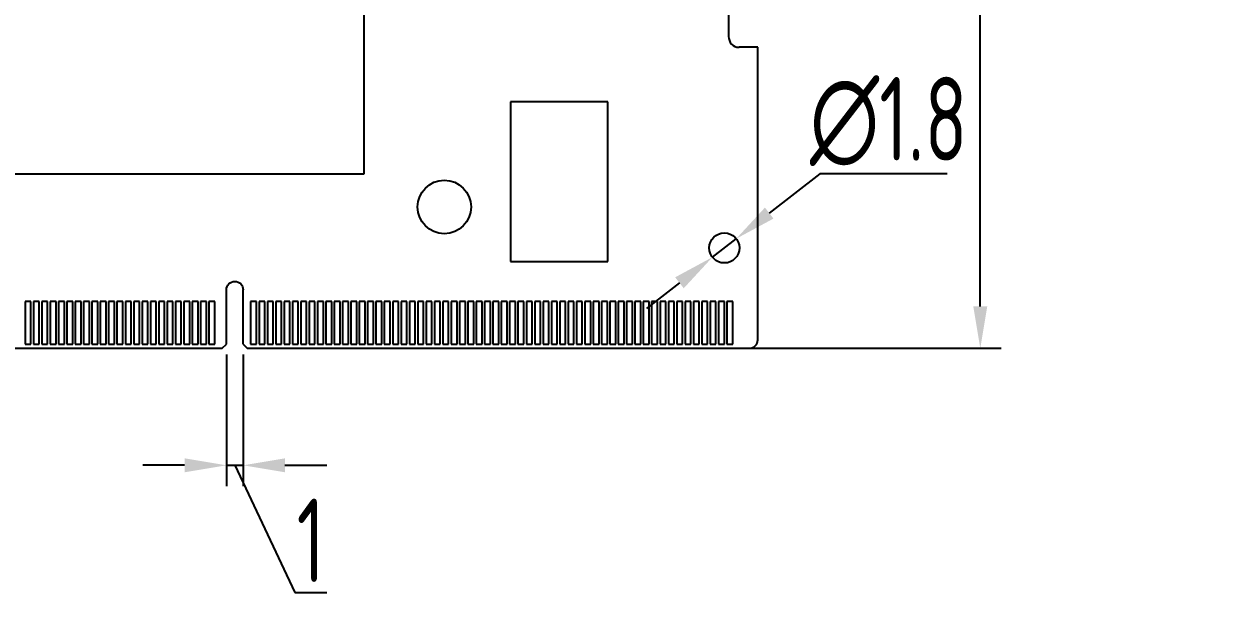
# Model space of a CAD drawing. Header units: millimetres. Extents: x 33 to 453, y 25 to 322.
# Drawn here: x 140.3 to 211.3, y 171.4 to 205.6 of the extents above; entities that cross this region are included whole.
import ezdxf

# ---------------------------------------------------------------- set-up
doc = ezdxf.new("R2010")
doc.units = ezdxf.units.MM
doc.layers.add('可见', color=7, linetype='Continuous')
doc.layers.add('标注、技术要求', color=1, linetype='Continuous')
doc.styles.add('陈杰（2）', font='gbenor.shx', dxfattribs={"width": 0.8, "height": 5, "bigfont": 'gbcbig.shx'})
doc.dimstyles.new('ISO-25（1）', dxfattribs={"dimtxt": 5, "dimasz": 2.5, "dimexe": 1.25, "dimexo": 0.625, "dimtad": 1, "dimtih": 1, "dimtoh": 1, "dimdsep": 46, "dimtxsty": '陈杰（2）', "dimcen": 2.5, "dimclrt": 256, "dimadec": 0, "dimazin": 0, "dimtol": 1, "dimtp": 0.15, "dimtm": 0.15, "dimtfac": 0.75, "dimtmove": 1, "dimatfit": 3, "dimfxl": 1, "dimtolj": 1, "dimarcsym": 0})
doc.dimstyles.new('ISO-25（2）', dxfattribs={"dimtxt": 5, "dimasz": 2.5, "dimexe": 1.25, "dimexo": 0.625, "dimtad": 1, "dimtih": 1, "dimtoh": 1, "dimdsep": 46, "dimtxsty": '陈杰（2）', "dimcen": 2.5, "dimclrt": 256, "dimadec": 0, "dimazin": 0, "dimtp": 0.1, "dimtm": 0.1, "dimtfac": 0.75, "dimtmove": 1, "dimatfit": 3, "dimfxl": 1, "dimtolj": 1, "dimarcsym": 0})

# ---------------------------------------------------------------- blocks, each defined once
blk = doc.blocks.new('*D33')
at = {"layer": 'Defpoints', "color": 0, "transparency": 16777216}
for p in [(181.12, 246.147), (181.12, 186.147), (197.5, 186.147)]:
    blk.add_point(p, dxfattribs=at)
at = {"layer": '标注、技术要求', "color": 0, "lineweight": -2, "transparency": 16777216}
for p, q in [((181.745, 246.147), (198.75, 246.147)), ((197.5, 243.647), (197.5, 219.272)), ((197.5, 188.647), (197.5, 213.022)), ((181.745, 186.147), (198.75, 186.147))]:
    blk.add_line(p, q, dxfattribs=at)
at = {"layer": '标注、技术要求', "color": 0, "transparency": 16777216}
for points in [[(197.084, 243.647), (197.917, 243.647), (197.5, 246.147)], [(197.084, 188.647), (197.917, 188.647), (197.5, 186.147)]]:
    blk.add_solid(points, dxfattribs=at)
at = {"layer": '标注、技术要求', "transparency": 16777216, "insert": (197.5, 216.147), "char_height": 5, "attachment_point": 5, "style": '陈杰（2）'}
blk.add_mtext('\\A1;60{\\H3.75;±0.15}', dxfattribs=at)
blk = doc.blocks.new('*D36')
at = {"layer": 'Defpoints', "color": 0, "transparency": 16777216}
for p in [(182.894, 192.699), (181.472, 191.595)]:
    blk.add_point(p, dxfattribs=at)
at = {"layer": '标注、技术要求', "color": 0, "lineweight": -2, "transparency": 16777216}
for p, q in [((187.896, 196.581), (184.869, 194.231)), ((195.521, 196.581), (187.896, 196.581)), ((181.472, 191.595), (182.894, 192.699)), ((179.497, 190.062), (177.522, 188.529))]:
    blk.add_line(p, q, dxfattribs=at)
at = {"layer": '标注、技术要求', "color": 0, "transparency": 16777216}
for points in [[(184.613, 194.561), (185.124, 193.902), (182.894, 192.699)], [(179.241, 190.391), (179.752, 189.733), (181.472, 191.595)]]:
    blk.add_solid(points, dxfattribs=at)
at = {"layer": '标注、技术要求', "transparency": 16777216, "insert": (192.021, 199.706), "char_height": 5, "attachment_point": 5, "style": '陈杰（2）'}
blk.add_mtext('\\A1;∅1.8', dxfattribs=at)
blk = doc.blocks.new('*D39')
at = {"layer": 'Defpoints', "color": 0, "transparency": 16777216}
for p in [(152.383, 186.397), (153.383, 186.397), (153.383, 179.145)]:
    blk.add_point(p, dxfattribs=at)
at = {"layer": '标注、技术要求', "color": 0, "lineweight": -2, "transparency": 16777216}
for p, q in [((152.383, 185.772), (152.383, 177.895)), ((153.383, 185.772), (153.383, 177.895)), ((149.883, 179.145), (147.383, 179.145)), ((152.383, 179.145), (153.383, 179.145)), ((152.383, 179.145), (153.383, 179.145)), ((152.883, 179.145), (156.479, 171.529)), ((155.883, 179.145), (158.383, 179.145)), ((156.479, 171.529), (158.396, 171.529))]:
    blk.add_line(p, q, dxfattribs=at)
at = {"layer": '标注、技术要求', "color": 0, "transparency": 16777216}
for points in [[(149.883, 179.562), (149.883, 178.729), (152.383, 179.145)], [(155.883, 179.562), (155.883, 178.729), (153.383, 179.145)]]:
    blk.add_solid(points, dxfattribs=at)
at = {"layer": '标注、技术要求', "transparency": 16777216, "insert": (157.437, 174.654), "char_height": 5, "attachment_point": 5, "style": '陈杰（2）'}
blk.add_mtext('\\A1;1', dxfattribs=at)

msp = doc.modelspace()

# ---------------------------------------------------------------- linework, layer by layer
at = {"layer": '可见', "extrusion": (-1e-16, -1, 0)}
for p, q in [((160.623, 196.577), (160.623, 231.577)), ((182.433, 207.497), (182.433, 204.797)), ((184.183, 204.147), (183.067, 204.147)), ((184.183, 186.647), (184.183, 204.147)), ((169.376, 200.88), (169.376, 200.171)), ((175.218, 200.88), (169.376, 200.88)), ((175.218, 200.171), (175.218, 200.88)), ((169.376, 200.171), (169.376, 192.043)), ((175.218, 192.043), (175.218, 200.171)), ((136.623, 196.577), (160.623, 196.577)), ((169.376, 192.043), (169.376, 191.327)), ((175.218, 191.327), (175.218, 192.043)), ((169.376, 191.327), (175.218, 191.327)), ((152.383, 186.397), (152.383, 189.647)), ((153.383, 186.397), (153.383, 189.647)), ((140.333, 188.947), (140.333, 186.397)), ((140.683, 188.947), (140.333, 188.947)), ((140.683, 186.397), (140.683, 188.947)), ((140.833, 188.947), (140.833, 186.397)), ((141.183, 188.947), (140.833, 188.947)), ((141.183, 186.397), (141.183, 188.947)), ((141.333, 188.947), (141.333, 186.397)), ((141.683, 188.947), (141.333, 188.947)), ((141.683, 186.397), (141.683, 188.947)), ((141.833, 188.947), (141.833, 186.397)), ((142.183, 188.947), (141.833, 188.947)), ((142.183, 186.397), (142.183, 188.947)), ((142.333, 188.947), (142.333, 186.397)), ((142.683, 188.947), (142.333, 188.947)), ((142.683, 186.397), (142.683, 188.947)), ((142.833, 188.947), (142.833, 186.397)), ((143.183, 188.947), (142.833, 188.947)), ((143.183, 186.397), (143.183, 188.947)), ((143.333, 188.947), (143.333, 186.397)), ((143.683, 188.947), (143.333, 188.947)), ((143.683, 186.397), (143.683, 188.947)), ((143.833, 188.947), (143.833, 186.397)), ((144.183, 188.947), (143.833, 188.947)), ((144.183, 186.397), (144.183, 188.947)), ((144.333, 188.947), (144.333, 186.397)), ((144.683, 188.947), (144.333, 188.947)), ((144.683, 186.397), (144.683, 188.947)), ((144.833, 188.947), (144.833, 186.397)), ((145.183, 188.947), (144.833, 188.947)), ((145.183, 186.397), (145.183, 188.947)), ((145.333, 188.947), (145.333, 186.397)), ((145.683, 188.947), (145.333, 188.947)), ((145.683, 186.397), (145.683, 188.947)), ((145.833, 188.947), (145.833, 186.397)), ((146.183, 188.947), (145.833, 188.947)), ((146.183, 186.397), (146.183, 188.947)), ((146.333, 188.947), (146.333, 186.397)), ((146.683, 188.947), (146.333, 188.947)), ((146.683, 186.397), (146.683, 188.947)), ((146.833, 188.947), (146.833, 186.397)), ((147.183, 188.947), (146.833, 188.947)), ((147.183, 186.397), (147.183, 188.947)), ((147.333, 188.947), (147.333, 186.397)), ((147.683, 188.947), (147.333, 188.947)), ((147.683, 186.397), (147.683, 188.947)), ((147.833, 188.947), (147.833, 186.397)), ((148.183, 188.947), (147.833, 188.947)), ((148.183, 186.397), (148.183, 188.947)), ((148.333, 188.947), (148.333, 186.397)), ((148.683, 188.947), (148.333, 188.947)), ((148.683, 186.397), (148.683, 188.947)), ((148.833, 188.947), (148.833, 186.397)), ((149.183, 188.947), (148.833, 188.947)), ((149.183, 186.397), (149.183, 188.947)), ((149.333, 188.947), (149.333, 186.397)), ((149.683, 188.947), (149.333, 188.947)), ((149.683, 186.397), (149.683, 188.947)), ((149.833, 188.947), (149.833, 186.397)), ((150.183, 188.947), (149.833, 188.947)), ((150.183, 186.397), (150.183, 188.947)), ((150.333, 188.947), (150.333, 186.397)), ((150.683, 188.947), (150.333, 188.947)), ((150.683, 186.397), (150.683, 188.947)), ((150.833, 188.947), (150.833, 186.397)), ((151.183, 188.947), (150.833, 188.947)), ((151.183, 186.397), (151.183, 188.947)), ((151.333, 188.947), (151.333, 186.397)), ((151.683, 188.947), (151.333, 188.947)), ((151.683, 186.397), (151.683, 188.947)), ((153.833, 188.947), (153.833, 186.397)), ((154.183, 188.947), (153.833, 188.947)), ((154.183, 186.397), (154.183, 188.947)), ((154.333, 188.947), (154.333, 186.397)), ((154.683, 188.947), (154.333, 188.947)), ((154.683, 186.397), (154.683, 188.947)), ((154.833, 188.947), (154.833, 186.397)), ((155.183, 188.947), (154.833, 188.947)), ((155.183, 186.397), (155.183, 188.947)), ((155.333, 188.947), (155.333, 186.397)), ((155.683, 188.947), (155.333, 188.947)), ((155.683, 186.397), (155.683, 188.947)), ((155.833, 188.947), (155.833, 186.397)), ((156.183, 188.947), (155.833, 188.947)), ((156.183, 186.397), (156.183, 188.947)), ((156.333, 188.947), (156.333, 186.397)), ((156.683, 188.947), (156.333, 188.947)), ((156.683, 186.397), (156.683, 188.947)), ((156.833, 188.947), (156.833, 186.397)), ((157.183, 188.947), (156.833, 188.947)), ((157.183, 186.397), (157.183, 188.947)), ((157.333, 188.947), (157.333, 186.397)), ((157.683, 188.947), (157.333, 188.947)), ((157.683, 186.397), (157.683, 188.947)), ((157.833, 188.947), (157.833, 186.397)), ((158.183, 188.947), (157.833, 188.947)), ((158.183, 186.397), (158.183, 188.947)), ((158.333, 188.947), (158.333, 186.397)), ((158.683, 188.947), (158.333, 188.947)), ((158.683, 186.397), (158.683, 188.947)), ((158.833, 188.947), (158.833, 186.397)), ((159.183, 188.947), (158.833, 188.947)), ((159.183, 186.397), (159.183, 188.947)), ((159.333, 188.947), (159.333, 186.397)), ((159.683, 188.947), (159.333, 188.947)), ((159.683, 186.397), (159.683, 188.947)), ((159.833, 188.947), (159.833, 186.397)), ((160.183, 188.947), (159.833, 188.947)), ((160.183, 186.397), (160.183, 188.947)), ((160.333, 188.947), (160.333, 186.397)), ((160.683, 188.947), (160.333, 188.947)), ((160.683, 186.397), (160.683, 188.947)), ((160.833, 188.947), (160.833, 186.397)), ((161.183, 188.947), (160.833, 188.947)), ((161.183, 186.397), (161.183, 188.947)), ((161.333, 188.947), (161.333, 186.397)), ((161.683, 188.947), (161.333, 188.947)), ((161.683, 186.397), (161.683, 188.947)), ((161.833, 188.947), (161.833, 186.397)), ((162.183, 188.947), (161.833, 188.947)), ((162.183, 186.397), (162.183, 188.947)), ((162.333, 188.947), (162.333, 186.397)), ((162.683, 188.947), (162.333, 188.947)), ((162.683, 186.397), (162.683, 188.947)), ((162.833, 188.947), (162.833, 186.397)), ((163.183, 188.947), (162.833, 188.947)), ((163.183, 186.397), (163.183, 188.947)), ((163.333, 188.947), (163.333, 186.397)), ((163.683, 188.947), (163.333, 188.947)), ((163.683, 186.397), (163.683, 188.947)), ((163.833, 188.947), (163.833, 186.397)), ((164.183, 188.947), (163.833, 188.947)), ((164.183, 186.397), (164.183, 188.947)), ((164.333, 188.947), (164.333, 186.397)), ((164.683, 188.947), (164.333, 188.947)), ((164.683, 186.397), (164.683, 188.947)), ((164.833, 188.947), (164.833, 186.397)), ((165.183, 188.947), (164.833, 188.947)), ((165.183, 186.397), (165.183, 188.947)), ((165.333, 188.947), (165.333, 186.397)), ((165.683, 188.947), (165.333, 188.947)), ((165.683, 186.397), (165.683, 188.947)), ((165.833, 188.947), (165.833, 186.397)), ((166.183, 188.947), (165.833, 188.947)), ((166.183, 186.397), (166.183, 188.947)), ((166.333, 188.947), (166.333, 186.397)), ((166.683, 188.947), (166.333, 188.947)), ((166.683, 186.397), (166.683, 188.947)), ((166.833, 188.947), (166.833, 186.397)), ((167.183, 188.947), (166.833, 188.947)), ((167.183, 186.397), (167.183, 188.947)), ((167.333, 188.947), (167.333, 186.397)), ((167.683, 188.947), (167.333, 188.947)), ((167.683, 186.397), (167.683, 188.947)), ((167.833, 188.947), (167.833, 186.397)), ((168.183, 188.947), (167.833, 188.947)), ((168.183, 186.397), (168.183, 188.947)), ((168.333, 188.947), (168.333, 186.397)), ((168.683, 188.947), (168.333, 188.947)), ((168.683, 186.397), (168.683, 188.947)), ((168.833, 188.947), (168.833, 186.397)), ((169.183, 188.947), (168.833, 188.947)), ((169.183, 186.397), (169.183, 188.947)), ((169.333, 188.947), (169.333, 186.397)), ((169.683, 188.947), (169.333, 188.947)), ((169.683, 186.397), (169.683, 188.947)), ((169.833, 188.947), (169.833, 186.397)), ((170.183, 188.947), (169.833, 188.947)), ((170.183, 186.397), (170.183, 188.947)), ((170.333, 188.947), (170.333, 186.397)), ((170.683, 188.947), (170.333, 188.947)), ((170.683, 186.397), (170.683, 188.947)), ((170.833, 188.947), (170.833, 186.397)), ((171.183, 188.947), (170.833, 188.947)), ((171.183, 186.397), (171.183, 188.947)), ((171.333, 188.947), (171.333, 186.397)), ((171.683, 188.947), (171.333, 188.947)), ((171.683, 186.397), (171.683, 188.947)), ((171.833, 188.947), (171.833, 186.397)), ((172.183, 188.947), (171.833, 188.947)), ((172.183, 186.397), (172.183, 188.947)), ((172.333, 188.947), (172.333, 186.397)), ((172.683, 188.947), (172.333, 188.947)), ((172.683, 186.397), (172.683, 188.947)), ((172.833, 188.947), (172.833, 186.397)), ((173.183, 188.947), (172.833, 188.947)), ((173.183, 186.397), (173.183, 188.947)), ((173.333, 188.947), (173.333, 186.397)), ((173.683, 188.947), (173.333, 188.947)), ((173.683, 186.397), (173.683, 188.947)), ((173.833, 188.947), (173.833, 186.397)), ((174.183, 188.947), (173.833, 188.947)), ((174.183, 186.397), (174.183, 188.947)), ((174.333, 188.947), (174.333, 186.397)), ((174.683, 188.947), (174.333, 188.947)), ((174.683, 186.397), (174.683, 188.947)), ((174.833, 188.947), (174.833, 186.397)), ((175.183, 188.947), (174.833, 188.947)), ((175.183, 186.397), (175.183, 188.947)), ((175.333, 188.947), (175.333, 186.397)), ((175.683, 188.947), (175.333, 188.947)), ((175.683, 186.397), (175.683, 188.947)), ((175.833, 188.947), (175.833, 186.397)), ((176.183, 188.947), (175.833, 188.947)), ((176.183, 186.397), (176.183, 188.947)), ((176.333, 188.947), (176.333, 186.397)), ((176.683, 188.947), (176.333, 188.947)), ((176.683, 186.397), (176.683, 188.947)), ((176.833, 188.947), (176.833, 186.397)), ((177.183, 188.947), (176.833, 188.947)), ((177.183, 186.397), (177.183, 188.947)), ((177.333, 188.947), (177.333, 186.397)), ((177.683, 188.947), (177.333, 188.947)), ((177.683, 186.397), (177.683, 188.947)), ((177.833, 188.947), (177.833, 186.397)), ((178.183, 188.947), (177.833, 188.947)), ((178.183, 186.397), (178.183, 188.947)), ((178.333, 188.947), (178.333, 186.397)), ((178.683, 188.947), (178.333, 188.947)), ((178.683, 186.397), (178.683, 188.947)), ((178.833, 188.947), (178.833, 186.397)), ((179.183, 188.947), (178.833, 188.947)), ((179.183, 186.397), (179.183, 188.947)), ((179.333, 188.947), (179.333, 186.397)), ((179.683, 188.947), (179.333, 188.947)), ((179.683, 186.397), (179.683, 188.947)), ((179.833, 188.947), (179.833, 186.397)), ((180.183, 188.947), (179.833, 188.947)), ((180.183, 186.397), (180.183, 188.947)), ((180.333, 188.947), (180.333, 186.397)), ((180.683, 188.947), (180.333, 188.947)), ((180.683, 186.397), (180.683, 188.947)), ((180.833, 188.947), (180.833, 186.397)), ((181.183, 188.947), (180.833, 188.947)), ((181.183, 186.397), (181.183, 188.947)), ((181.333, 188.947), (181.333, 186.397)), ((181.683, 188.947), (181.333, 188.947)), ((181.683, 186.397), (181.683, 188.947)), ((181.833, 188.947), (181.833, 186.397)), ((182.183, 188.947), (181.833, 188.947)), ((182.183, 186.397), (182.183, 188.947)), ((182.333, 188.947), (182.333, 186.397)), ((182.683, 188.947), (182.333, 188.947)), ((182.683, 186.397), (182.683, 188.947)), ((140.333, 186.397), (140.683, 186.397)), ((140.833, 186.397), (141.183, 186.397)), ((141.333, 186.397), (141.683, 186.397)), ((141.833, 186.397), (142.183, 186.397)), ((142.333, 186.397), (142.683, 186.397)), ((142.833, 186.397), (143.183, 186.397)), ((143.333, 186.397), (143.683, 186.397)), ((143.833, 186.397), (144.183, 186.397)), ((144.333, 186.397), (144.683, 186.397)), ((144.833, 186.397), (145.183, 186.397)), ((145.333, 186.397), (145.683, 186.397)), ((145.833, 186.397), (146.183, 186.397)), ((146.333, 186.397), (146.683, 186.397)), ((146.833, 186.397), (147.183, 186.397)), ((147.333, 186.397), (147.683, 186.397)), ((147.833, 186.397), (148.183, 186.397)), ((148.333, 186.397), (148.683, 186.397)), ((148.833, 186.397), (149.183, 186.397)), ((149.333, 186.397), (149.683, 186.397)), ((149.833, 186.397), (150.183, 186.397)), ((150.333, 186.397), (150.683, 186.397)), ((150.833, 186.397), (151.183, 186.397)), ((151.333, 186.397), (151.683, 186.397)), ((152.133, 186.147), (152.383, 186.397)), ((153.383, 186.397), (153.633, 186.147)), ((153.833, 186.397), (154.183, 186.397)), ((154.333, 186.397), (154.683, 186.397)), ((154.833, 186.397), (155.183, 186.397)), ((155.333, 186.397), (155.683, 186.397)), ((155.833, 186.397), (156.183, 186.397)), ((156.333, 186.397), (156.683, 186.397)), ((156.833, 186.397), (157.183, 186.397)), ((157.333, 186.397), (157.683, 186.397)), ((157.833, 186.397), (158.183, 186.397)), ((158.333, 186.397), (158.683, 186.397)), ((158.833, 186.397), (159.183, 186.397)), ((159.333, 186.397), (159.683, 186.397)), ((159.833, 186.397), (160.183, 186.397)), ((160.333, 186.397), (160.683, 186.397)), ((160.833, 186.397), (161.183, 186.397)), ((161.333, 186.397), (161.683, 186.397)), ((161.833, 186.397), (162.183, 186.397)), ((162.333, 186.397), (162.683, 186.397)), ((162.833, 186.397), (163.183, 186.397)), ((163.333, 186.397), (163.683, 186.397)), ((163.833, 186.397), (164.183, 186.397)), ((164.333, 186.397), (164.683, 186.397)), ((164.833, 186.397), (165.183, 186.397)), ((165.333, 186.397), (165.683, 186.397)), ((165.833, 186.397), (166.183, 186.397)), ((166.333, 186.397), (166.683, 186.397)), ((166.833, 186.397), (167.183, 186.397)), ((167.333, 186.397), (167.683, 186.397)), ((167.833, 186.397), (168.183, 186.397)), ((168.333, 186.397), (168.683, 186.397)), ((168.833, 186.397), (169.183, 186.397)), ((169.333, 186.397), (169.683, 186.397)), ((169.833, 186.397), (170.183, 186.397)), ((170.333, 186.397), (170.683, 186.397)), ((170.833, 186.397), (171.183, 186.397)), ((171.333, 186.397), (171.683, 186.397)), ((171.833, 186.397), (172.183, 186.397)), ((172.333, 186.397), (172.683, 186.397)), ((172.833, 186.397), (173.183, 186.397)), ((173.333, 186.397), (173.683, 186.397)), ((173.833, 186.397), (174.183, 186.397)), ((174.333, 186.397), (174.683, 186.397)), ((174.833, 186.397), (175.183, 186.397)), ((175.333, 186.397), (175.683, 186.397)), ((175.833, 186.397), (176.183, 186.397)), ((176.333, 186.397), (176.683, 186.397)), ((176.833, 186.397), (177.183, 186.397)), ((177.333, 186.397), (177.683, 186.397)), ((177.833, 186.397), (178.183, 186.397)), ((178.333, 186.397), (178.683, 186.397)), ((178.833, 186.397), (179.183, 186.397)), ((179.333, 186.397), (179.683, 186.397)), ((179.833, 186.397), (180.183, 186.397)), ((180.333, 186.397), (180.683, 186.397)), ((180.833, 186.397), (181.183, 186.397)), ((181.333, 186.397), (181.683, 186.397)), ((181.833, 186.397), (182.183, 186.397)), ((182.333, 186.397), (182.683, 186.397)), ((115.083, 186.147), (152.133, 186.147)), ((153.633, 186.147), (183.683, 186.147))]:
    msp.add_line(p, q, dxfattribs=at)
at = {"layer": '可见'}
for centre, radius in [((165.423, 194.597), 1.6), ((182.183, 192.147), 0.9)]:
    msp.add_circle(centre, radius, dxfattribs=at)
for centre, radius, start, end in [((183.083, 204.797), 0.65, 180, 268.59641), ((183.683, 186.647), 0.5, 270, 0)]:
    msp.add_arc(centre, radius, start, end, dxfattribs=at)
at = {"layer": '可见', "extrusion": (0, 0, -1)}
msp.add_arc((-152.883, 189.647), 0.5, 0, 180, dxfattribs=at)

# ---------------------------------------------------------------- dimensions: what is measured, and where the dimension line sits
at = {"layer": '标注、技术要求'}
dim = msp.add_linear_dim(base=(197.5, 186.147), p1=(181.12, 246.147), p2=(181.12, 186.147), angle=90, dimstyle='ISO-25（1）', dxfattribs=at)
dim.commit()
dim.dimension.update_dxf_attribs({"geometry": '*D33', "text_midpoint": (197.5, 216.147)})
dim = msp.add_diameter_dim_2p(p1=(181.472, 191.595), p2=(182.894, 192.699), dimstyle='ISO-25（2）', dxfattribs=at)
dim.commit()
dim.dimension.update_dxf_attribs({"geometry": '*D36', "text_midpoint": (187.896, 196.581), "dimtype": 163})
dim = msp.add_linear_dim(base=(153.383, 179.145), p1=(152.383, 186.397), p2=(153.383, 186.397), dimstyle='ISO-25（2）', dxfattribs=at)
dim.commit()
dim.dimension.update_dxf_attribs({"geometry": '*D39', "text_midpoint": (157.104, 171.529), "dimtype": 160})

doc.saveas('drawing.dxf')
